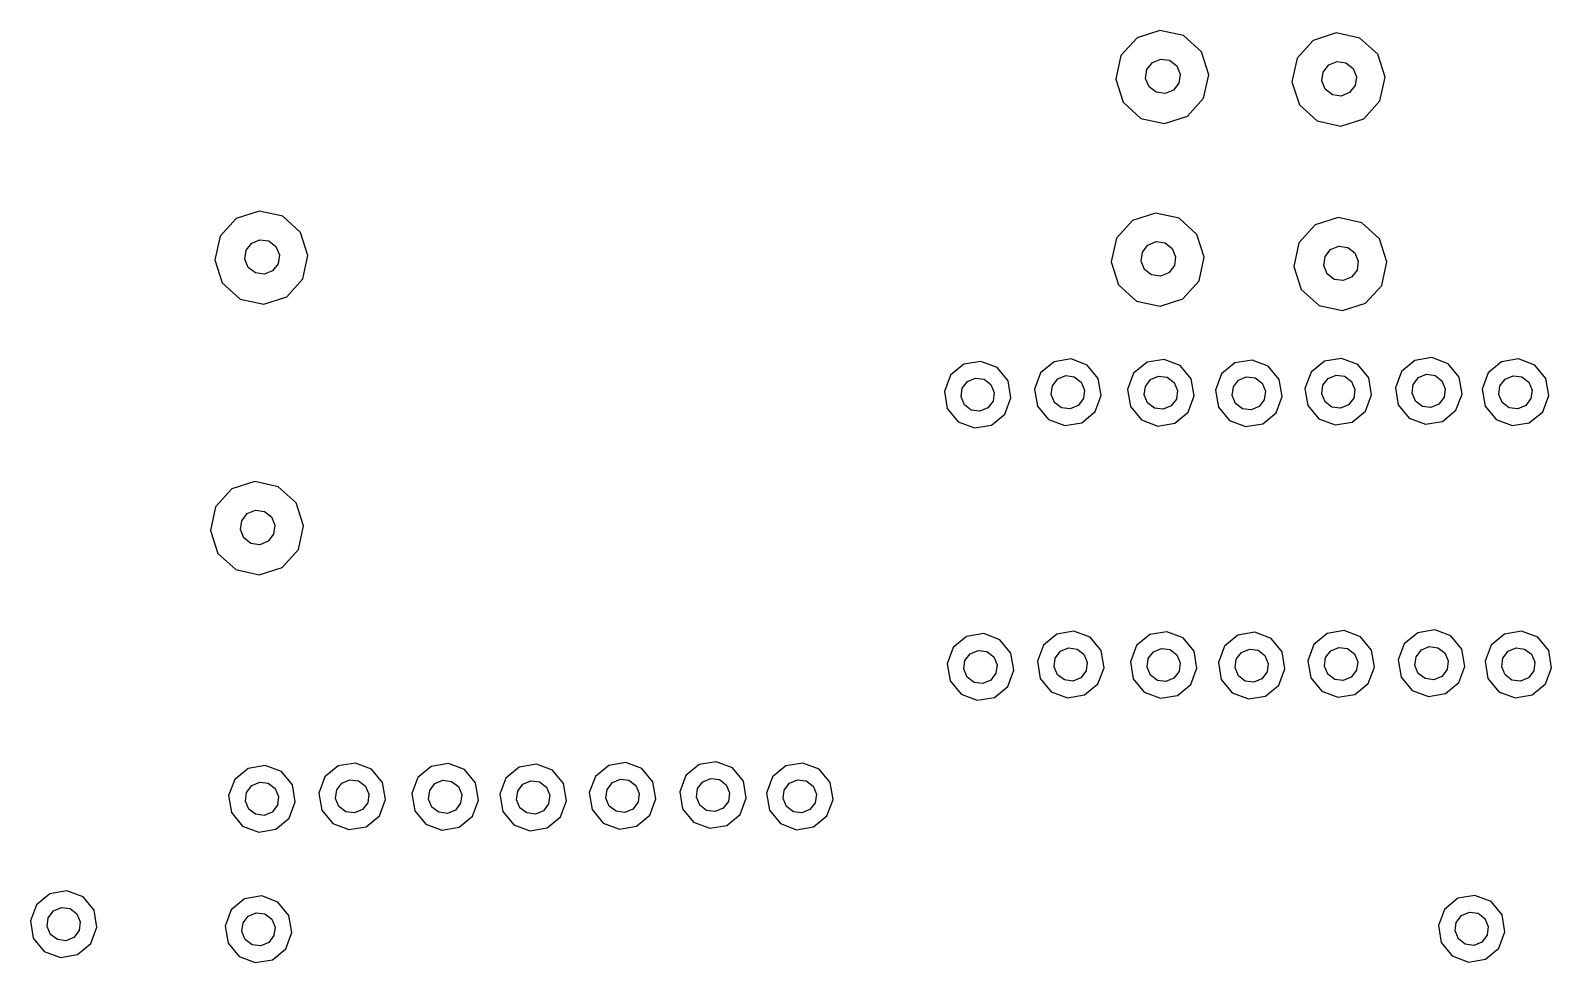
# Model space of a CAD drawing. Extents: x 7 to 220, y 5 to 125.
# Drawn here: x 6.63 to 49.62, y 91.32 to 117.65 of the extents above; entities that cross this region are included whole.
import ezdxf

# ---------------------------------------------------------------- set-up
doc = ezdxf.new("R2010")
doc.units = 0
doc.layers.add('ViasTop', color=7, linetype='CONTINUOUS')

msp = doc.modelspace()

# ---------------------------------------------------------------- linework, layer by layer
at = {"layer": 'ViasTop', "color": 1}
for p, q in [((37.90223, 117.446149), (37.444174, 116.941489)), ((38.551248, 117.654169), (37.90223, 117.446149)), ((39.217324, 117.509811), (38.551248, 117.654169)), ((39.721984, 117.051755), (39.217324, 117.509811)), ((43.534048, 117.582499), (42.88503, 117.374479)), ((44.200124, 117.438141), (43.534048, 117.582499)), ((44.704784, 116.980085), (44.200124, 117.438141)), ((39.930004, 116.402737), (39.721984, 117.051755)), ((42.88503, 117.374479), (42.426974, 116.869819)), ((44.912804, 116.331067), (44.704784, 116.980085)), ((37.444174, 116.941489), (37.299816, 116.275413)), ((38.147072, 116.29865), (38.182092, 116.550037)), ((38.182092, 116.550037), (38.338113, 116.750235)), ((38.338113, 116.750235), (38.57333, 116.845605)), ((38.57333, 116.845605), (38.824717, 116.810585)), ((38.824717, 116.810585), (39.024915, 116.654565)), ((39.024915, 116.654565), (39.120285, 116.419348)), ((42.426974, 116.869819), (42.282616, 116.203743)), ((43.164892, 116.478367), (43.320913, 116.678565)), ((43.320913, 116.678565), (43.55613, 116.773935)), ((43.55613, 116.773935), (43.807517, 116.738915)), ((43.807517, 116.738915), (44.007715, 116.582895)), ((44.007715, 116.582895), (44.103085, 116.347678)), ((37.299816, 116.275413), (37.507836, 115.626395)), ((38.242442, 116.063433), (38.147072, 116.29865)), ((39.085265, 116.167961), (38.929245, 115.967762)), ((39.120285, 116.419348), (39.085265, 116.167961)), ((39.785646, 115.736661), (39.930004, 116.402737)), ((42.282616, 116.203743), (42.490636, 115.554725)), ((43.129872, 116.22698), (43.164892, 116.478367)), ((43.225242, 115.991763), (43.129872, 116.22698)), ((44.068065, 116.096291), (43.912045, 115.896092)), ((44.103085, 116.347678), (44.068065, 116.096291)), ((44.768446, 115.664991), (44.912804, 116.331067)), ((38.442641, 115.907412), (38.242442, 116.063433)), ((38.694028, 115.872392), (38.442641, 115.907412)), ((38.929245, 115.967762), (38.694028, 115.872392)), ((39.32759, 115.232001), (39.785646, 115.736661)), ((43.425441, 115.835742), (43.225242, 115.991763)), ((43.676828, 115.800722), (43.425441, 115.835742)), ((43.912045, 115.896092), (43.676828, 115.800722)), ((44.31039, 115.160331), (44.768446, 115.664991)), ((37.507836, 115.626395), (38.012496, 115.168339)), ((38.678572, 115.023981), (39.32759, 115.232001)), ((42.490636, 115.554725), (42.995296, 115.096669)), ((38.012496, 115.168339), (38.678572, 115.023981)), ((42.995296, 115.096669), (43.661372, 114.952311)), ((43.661372, 114.952311), (44.31039, 115.160331)), ((12.44283, 112.342189), (11.984774, 111.837529)), ((13.091848, 112.550209), (12.44283, 112.342189)), ((13.757924, 112.405851), (13.091848, 112.550209)), ((14.262584, 111.947795), (13.757924, 112.405851)), ((37.77633, 112.287082), (37.318274, 111.782422)), ((38.425348, 112.495102), (37.77633, 112.287082)), ((39.091424, 112.350744), (38.425348, 112.495102)), ((39.596084, 111.892688), (39.091424, 112.350744)), ((43.586948, 112.366968), (42.93793, 112.158948)), ((44.253024, 112.22261), (43.586948, 112.366968)), ((44.757684, 111.764554), (44.253024, 112.22261)), ((11.984774, 111.837529), (11.840416, 111.171453)), ((14.470604, 111.298777), (14.262584, 111.947795)), ((39.804104, 111.24367), (39.596084, 111.892688)), ((42.93793, 112.158948), (42.479874, 111.654288)), ((12.687672, 111.19469), (12.722692, 111.446077)), ((12.722692, 111.446077), (12.878713, 111.646275)), ((12.878713, 111.646275), (13.11393, 111.741645)), ((13.11393, 111.741645), (13.365317, 111.706625)), ((13.365317, 111.706625), (13.565515, 111.550605)), ((13.565515, 111.550605), (13.660885, 111.315388)), ((37.318274, 111.782422), (37.173916, 111.116346)), ((38.021172, 111.139583), (38.056192, 111.39097)), ((38.056192, 111.39097), (38.212213, 111.591168)), ((38.212213, 111.591168), (38.44743, 111.686538)), ((38.44743, 111.686538), (38.698817, 111.651518)), ((38.698817, 111.651518), (38.899015, 111.495498)), ((38.899015, 111.495498), (38.994385, 111.260281)), ((42.479874, 111.654288), (42.335516, 110.988212)), ((43.217792, 111.262836), (43.373813, 111.463034)), ((43.373813, 111.463034), (43.60903, 111.558404)), ((43.60903, 111.558404), (43.860417, 111.523384)), ((43.860417, 111.523384), (44.060615, 111.367364)), ((44.060615, 111.367364), (44.155985, 111.132147)), ((44.965704, 111.115536), (44.757684, 111.764554)), ((11.840416, 111.171453), (12.048436, 110.522435)), ((12.783042, 110.959473), (12.687672, 111.19469)), ((12.983241, 110.803452), (12.783042, 110.959473)), ((13.625865, 111.064001), (13.469845, 110.863802)), ((13.660885, 111.315388), (13.625865, 111.064001)), ((14.326246, 110.632701), (14.470604, 111.298777)), ((37.173916, 111.116346), (37.381936, 110.467328)), ((38.116542, 110.904366), (38.021172, 111.139583)), ((38.959365, 111.008894), (38.803345, 110.808695)), ((38.994385, 111.260281), (38.959365, 111.008894)), ((39.659746, 110.577594), (39.804104, 111.24367)), ((42.335516, 110.988212), (42.543536, 110.339194)), ((43.182772, 111.011449), (43.217792, 111.262836)), ((43.278142, 110.776232), (43.182772, 111.011449)), ((44.155985, 111.132147), (44.120965, 110.88076)), ((44.821346, 110.44946), (44.965704, 111.115536)), ((12.048436, 110.522435), (12.553096, 110.064379)), ((13.234628, 110.768432), (12.983241, 110.803452)), ((13.469845, 110.863802), (13.234628, 110.768432)), ((13.86819, 110.128041), (14.326246, 110.632701)), ((38.316741, 110.748345), (38.116542, 110.904366)), ((38.568128, 110.713325), (38.316741, 110.748345)), ((38.803345, 110.808695), (38.568128, 110.713325)), ((39.20169, 110.072934), (39.659746, 110.577594)), ((43.478341, 110.620211), (43.278142, 110.776232)), ((43.729728, 110.585191), (43.478341, 110.620211)), ((43.964945, 110.680561), (43.729728, 110.585191)), ((44.120965, 110.88076), (43.964945, 110.680561)), ((13.219172, 109.920021), (13.86819, 110.128041)), ((37.381936, 110.467328), (37.886596, 110.009272)), ((38.552672, 109.864914), (39.20169, 110.072934)), ((42.543536, 110.339194), (43.048196, 109.881138)), ((44.36329, 109.9448), (44.821346, 110.44946)), ((12.553096, 110.064379), (13.219172, 109.920021)), ((37.886596, 110.009272), (38.552672, 109.864914)), ((43.048196, 109.881138), (43.714272, 109.73678)), ((43.714272, 109.73678), (44.36329, 109.9448)), ((36.039218, 108.372576), (35.556754, 108.291736)), ((36.497465, 108.201357), (36.039218, 108.372576)), ((38.667618, 108.358476), (38.185154, 108.277636)), ((39.125865, 108.187257), (38.667618, 108.358476)), ((43.681118, 108.388576), (43.198654, 108.307736)), ((44.139365, 108.217357), (43.681118, 108.388576)), ((46.238018, 108.410276), (45.755554, 108.329436)), ((46.696265, 108.239057), (46.238018, 108.410276)), ((48.689718, 108.371876), (48.207254, 108.291036)), ((49.147965, 108.200657), (48.689718, 108.371876)), ((33.005776, 108.222985), (32.628372, 107.911741)), ((33.48824, 108.303825), (33.005776, 108.222985)), ((33.946487, 108.132605), (33.48824, 108.303825)), ((34.257731, 107.755201), (33.946487, 108.132605)), ((35.17935, 107.980492), (35.008131, 107.522245)), ((35.556754, 108.291736), (35.17935, 107.980492)), ((36.808709, 107.823953), (36.497465, 108.201357)), ((37.80775, 107.966392), (37.636531, 107.508145)), ((38.185154, 108.277636), (37.80775, 107.966392)), ((39.437109, 107.809853), (39.125865, 108.187257)), ((40.29435, 107.948992), (40.123131, 107.490745)), ((40.671754, 108.260236), (40.29435, 107.948992)), ((41.154218, 108.341076), (40.671754, 108.260236)), ((41.612465, 108.169857), (41.154218, 108.341076)), ((41.923709, 107.792453), (41.612465, 108.169857)), ((42.82125, 107.996492), (42.650031, 107.538245)), ((43.198654, 108.307736), (42.82125, 107.996492)), ((44.450609, 107.839953), (44.139365, 108.217357)), ((45.37815, 108.018192), (45.206931, 107.559945)), ((45.755554, 108.329436), (45.37815, 108.018192)), ((45.858875, 107.844062), (46.084812, 107.938272)), ((46.084812, 107.938272), (46.327584, 107.906892)), ((47.007509, 107.861653), (46.696265, 108.239057)), ((47.82985, 107.979792), (47.658631, 107.521545)), ((48.207254, 108.291036), (47.82985, 107.979792)), ((49.459209, 107.823253), (49.147965, 108.200657)), ((32.628372, 107.911741), (32.457153, 107.453494)), ((32.929154, 107.300284), (32.960534, 107.543056)), ((32.960534, 107.543056), (33.109097, 107.737611)), ((33.109097, 107.737611), (33.335034, 107.831821)), ((33.335034, 107.831821), (33.577805, 107.800441)), ((33.577805, 107.800441), (33.772361, 107.651878)), ((33.772361, 107.651878), (33.866571, 107.425942)), ((34.338571, 107.272738), (34.257731, 107.755201)), ((35.008131, 107.522245), (35.088971, 107.039782)), ((35.480132, 107.369036), (35.511512, 107.611807)), ((35.511512, 107.611807), (35.660075, 107.806362)), ((35.660075, 107.806362), (35.886012, 107.900572)), ((35.886012, 107.900572), (36.128784, 107.869192)), ((36.128784, 107.869192), (36.323339, 107.720629)), ((36.323339, 107.720629), (36.417549, 107.494692)), ((36.417549, 107.494692), (36.386169, 107.251921)), ((36.889549, 107.341489), (36.808709, 107.823953)), ((37.636531, 107.508145), (37.717371, 107.025682)), ((38.108532, 107.354936), (38.139912, 107.597707)), ((38.139912, 107.597707), (38.288475, 107.792262)), ((38.288475, 107.792262), (38.514412, 107.886472)), ((38.514412, 107.886472), (38.757184, 107.855092)), ((38.757184, 107.855092), (38.951739, 107.706529)), ((38.951739, 107.706529), (39.045949, 107.480592)), ((39.517949, 107.327389), (39.437109, 107.809853)), ((40.123131, 107.490745), (40.203971, 107.008282)), ((40.595132, 107.337536), (40.626512, 107.580307)), ((40.626512, 107.580307), (40.775075, 107.774862)), ((40.775075, 107.774862), (41.001012, 107.869072)), ((41.001012, 107.869072), (41.243784, 107.837692)), ((41.243784, 107.837692), (41.438339, 107.689129)), ((41.438339, 107.689129), (41.532549, 107.463192)), ((42.004549, 107.309989), (41.923709, 107.792453)), ((42.650031, 107.538245), (42.730871, 107.055782)), ((43.122032, 107.385036), (43.153412, 107.627807)), ((43.153412, 107.627807), (43.301975, 107.822362)), ((43.301975, 107.822362), (43.527912, 107.916572)), ((43.527912, 107.916572), (43.770684, 107.885192)), ((43.770684, 107.885192), (43.965239, 107.736629)), ((43.965239, 107.736629), (44.059449, 107.510692)), ((44.059449, 107.510692), (44.028069, 107.267921)), ((44.531449, 107.357489), (44.450609, 107.839953)), ((45.206931, 107.559945), (45.287771, 107.077482)), ((45.678932, 107.406736), (45.710312, 107.649507)), ((45.710312, 107.649507), (45.858875, 107.844062)), ((46.327584, 107.906892), (46.522139, 107.758329)), ((46.522139, 107.758329), (46.616349, 107.532392)), ((46.616349, 107.532392), (46.584969, 107.289621)), ((47.088349, 107.379189), (47.007509, 107.861653)), ((47.658631, 107.521545), (47.739471, 107.039082)), ((48.130632, 107.368336), (48.162012, 107.611107)), ((48.162012, 107.611107), (48.310575, 107.805662)), ((48.310575, 107.805662), (48.536512, 107.899872)), ((48.536512, 107.899872), (48.779284, 107.868492)), ((48.779284, 107.868492), (48.973839, 107.719929)), ((48.973839, 107.719929), (49.068049, 107.493992)), ((49.068049, 107.493992), (49.036669, 107.251221)), ((49.540049, 107.340789), (49.459209, 107.823253)), ((32.457153, 107.453494), (32.537993, 106.97103)), ((33.023364, 107.074347), (32.929154, 107.300284)), ((33.217919, 106.925785), (33.023364, 107.074347)), ((33.835191, 107.18317), (33.686627, 106.988615)), ((33.866571, 107.425942), (33.835191, 107.18317)), ((34.167351, 106.814491), (34.338571, 107.272738)), ((35.574342, 107.143099), (35.480132, 107.369036)), ((35.768897, 106.994536), (35.574342, 107.143099)), ((36.386169, 107.251921), (36.237605, 107.057366)), ((36.718329, 106.883242), (36.889549, 107.341489)), ((38.202742, 107.128999), (38.108532, 107.354936)), ((38.397297, 106.980436), (38.202742, 107.128999)), ((39.014569, 107.237821), (38.866005, 107.043266)), ((39.045949, 107.480592), (39.014569, 107.237821)), ((39.346729, 106.869142), (39.517949, 107.327389)), ((40.689342, 107.111599), (40.595132, 107.337536)), ((40.883897, 106.963036), (40.689342, 107.111599)), ((41.501169, 107.220421), (41.352605, 107.025866)), ((41.532549, 107.463192), (41.501169, 107.220421)), ((41.833329, 106.851742), (42.004549, 107.309989)), ((43.216242, 107.159099), (43.122032, 107.385036)), ((43.410797, 107.010536), (43.216242, 107.159099)), ((43.879505, 107.073366), (43.653569, 106.979156)), ((44.028069, 107.267921), (43.879505, 107.073366)), ((44.360229, 106.899242), (44.531449, 107.357489)), ((45.287771, 107.077482), (45.599015, 106.700078)), ((45.773142, 107.180799), (45.678932, 107.406736)), ((45.967697, 107.032236), (45.773142, 107.180799)), ((46.436405, 107.095066), (46.210469, 107.000856)), ((46.584969, 107.289621), (46.436405, 107.095066)), ((46.917129, 106.920942), (47.088349, 107.379189)), ((48.224842, 107.142399), (48.130632, 107.368336)), ((48.419397, 106.993836), (48.224842, 107.142399)), ((49.036669, 107.251221), (48.888105, 107.056666)), ((49.368829, 106.882542), (49.540049, 107.340789)), ((32.537993, 106.97103), (32.849237, 106.593626)), ((33.46069, 106.894405), (33.217919, 106.925785)), ((33.686627, 106.988615), (33.46069, 106.894405)), ((33.789947, 106.503247), (34.167351, 106.814491)), ((35.088971, 107.039782), (35.400215, 106.662378)), ((35.400215, 106.662378), (35.858462, 106.491158)), ((36.011669, 106.963156), (35.768897, 106.994536)), ((36.237605, 107.057366), (36.011669, 106.963156)), ((36.340925, 106.571998), (36.718329, 106.883242)), ((37.717371, 107.025682), (38.028615, 106.648278)), ((38.028615, 106.648278), (38.486862, 106.477058)), ((38.640069, 106.949056), (38.397297, 106.980436)), ((38.866005, 107.043266), (38.640069, 106.949056)), ((38.969325, 106.557898), (39.346729, 106.869142)), ((40.203971, 107.008282), (40.515215, 106.630878)), ((40.515215, 106.630878), (40.973462, 106.459658)), ((41.126669, 106.931656), (40.883897, 106.963036)), ((41.352605, 107.025866), (41.126669, 106.931656)), ((41.455925, 106.540498), (41.833329, 106.851742)), ((42.730871, 107.055782), (43.042115, 106.678378)), ((43.042115, 106.678378), (43.500362, 106.507158)), ((43.653569, 106.979156), (43.410797, 107.010536)), ((43.982825, 106.587998), (44.360229, 106.899242)), ((45.599015, 106.700078), (46.057262, 106.528858)), ((46.210469, 107.000856), (45.967697, 107.032236)), ((46.539725, 106.609698), (46.917129, 106.920942)), ((47.739471, 107.039082), (48.050715, 106.661678)), ((48.050715, 106.661678), (48.508962, 106.490458)), ((48.662169, 106.962456), (48.419397, 106.993836)), ((48.888105, 107.056666), (48.662169, 106.962456)), ((48.991425, 106.571298), (49.368829, 106.882542)), ((32.849237, 106.593626), (33.307484, 106.422407)), ((33.307484, 106.422407), (33.789947, 106.503247)), ((35.858462, 106.491158), (36.340925, 106.571998)), ((38.486862, 106.477058), (38.969325, 106.557898)), ((40.973462, 106.459658), (41.455925, 106.540498)), ((43.500362, 106.507158), (43.982825, 106.587998)), ((46.057262, 106.528858), (46.539725, 106.609698)), ((48.508962, 106.490458), (48.991425, 106.571298)), ((12.316978, 104.698799), (11.858922, 104.194139)), ((12.965996, 104.906819), (12.316978, 104.698799)), ((13.632072, 104.762461), (12.965996, 104.906819)), ((14.136732, 104.304405), (13.632072, 104.762461)), ((11.858922, 104.194139), (11.714564, 103.528063)), ((12.752861, 104.002885), (12.988078, 104.098255)), ((12.988078, 104.098255), (13.239465, 104.063235)), ((13.239465, 104.063235), (13.439663, 103.907215)), ((14.344752, 103.655387), (14.136732, 104.304405)), ((12.56182, 103.5513), (12.59684, 103.802687)), ((12.59684, 103.802687), (12.752861, 104.002885)), ((13.439663, 103.907215), (13.535033, 103.671998)), ((13.535033, 103.671998), (13.500013, 103.420611)), ((14.200394, 102.989311), (14.344752, 103.655387)), ((11.714564, 103.528063), (11.922584, 102.879045)), ((12.65719, 103.316083), (12.56182, 103.5513)), ((12.857389, 103.160062), (12.65719, 103.316083)), ((13.343993, 103.220412), (13.108776, 103.125042)), ((13.500013, 103.420611), (13.343993, 103.220412)), ((11.922584, 102.879045), (12.427244, 102.420989)), ((13.108776, 103.125042), (12.857389, 103.160062)), ((13.742338, 102.484651), (14.200394, 102.989311)), ((12.427244, 102.420989), (13.09332, 102.276631)), ((13.09332, 102.276631), (13.742338, 102.484651)), ((33.56834, 100.611295), (33.085876, 100.530455)), ((34.026587, 100.440075), (33.56834, 100.611295)), ((36.119318, 100.680026), (35.636854, 100.599186)), ((36.577565, 100.508807), (36.119318, 100.680026)), ((38.747718, 100.665886), (38.265254, 100.585046)), ((39.205965, 100.494667), (38.747718, 100.665886)), ((41.234318, 100.648506), (40.751854, 100.567666)), ((41.692565, 100.477287), (41.234318, 100.648506)), ((43.278754, 100.615156), (42.90135, 100.303912)), ((43.761218, 100.695996), (43.278754, 100.615156)), ((44.219465, 100.524777), (43.761218, 100.695996)), ((45.835654, 100.636866), (45.45825, 100.325622)), ((46.318118, 100.717706), (45.835654, 100.636866)), ((46.776365, 100.546487), (46.318118, 100.717706)), ((48.769818, 100.679356), (48.287354, 100.598516)), ((49.228065, 100.508137), (48.769818, 100.679356)), ((32.708472, 100.219211), (32.537253, 99.760964)), ((33.085876, 100.530455), (32.708472, 100.219211)), ((34.337831, 100.062671), (34.026587, 100.440075)), ((35.25945, 100.287942), (35.088231, 99.829695)), ((35.636854, 100.599186), (35.25945, 100.287942)), ((35.740175, 100.113812), (35.966112, 100.208022)), ((35.966112, 100.208022), (36.208884, 100.176642)), ((36.888809, 100.131403), (36.577565, 100.508807)), ((37.88785, 100.273802), (37.716631, 99.815555)), ((38.265254, 100.585046), (37.88785, 100.273802)), ((38.368575, 100.099672), (38.594512, 100.193882)), ((38.594512, 100.193882), (38.837284, 100.162502)), ((39.517209, 100.117263), (39.205965, 100.494667)), ((40.37445, 100.256422), (40.203231, 99.798175)), ((40.751854, 100.567666), (40.37445, 100.256422)), ((42.003809, 100.099883), (41.692565, 100.477287)), ((42.90135, 100.303912), (42.730131, 99.845665)), ((43.382075, 100.129782), (43.608012, 100.223992)), ((43.608012, 100.223992), (43.850784, 100.192612)), ((43.850784, 100.192612), (44.045339, 100.044049)), ((44.530709, 100.147373), (44.219465, 100.524777)), ((45.45825, 100.325622), (45.287031, 99.867375)), ((45.938975, 100.151492), (46.164912, 100.245702)), ((46.164912, 100.245702), (46.407684, 100.214322)), ((46.407684, 100.214322), (46.602239, 100.065759)), ((47.087609, 100.169083), (46.776365, 100.546487)), ((47.90995, 100.287272), (47.738731, 99.829025)), ((48.287354, 100.598516), (47.90995, 100.287272)), ((48.390675, 100.113142), (48.616612, 100.207352)), ((48.616612, 100.207352), (48.859384, 100.175972)), ((49.539309, 100.130733), (49.228065, 100.508137)), ((32.537253, 99.760964), (32.618093, 99.2785)), ((33.009254, 99.607754), (33.040634, 99.850526)), ((33.040634, 99.850526), (33.189197, 100.045081)), ((33.189197, 100.045081), (33.415134, 100.139291)), ((33.415134, 100.139291), (33.657905, 100.107911)), ((33.657905, 100.107911), (33.852461, 99.959348)), ((33.852461, 99.959348), (33.946671, 99.733412)), ((34.418671, 99.580208), (34.337831, 100.062671)), ((35.088231, 99.829695), (35.169071, 99.347232)), ((35.560232, 99.676486), (35.591612, 99.919257)), ((35.591612, 99.919257), (35.740175, 100.113812)), ((36.208884, 100.176642), (36.403439, 100.028079)), ((36.403439, 100.028079), (36.497649, 99.802142)), ((36.497649, 99.802142), (36.466269, 99.559371)), ((36.969649, 99.648939), (36.888809, 100.131403)), ((37.716631, 99.815555), (37.797471, 99.333092)), ((38.188632, 99.662346), (38.220012, 99.905117)), ((38.220012, 99.905117), (38.368575, 100.099672)), ((38.837284, 100.162502), (39.031839, 100.013939)), ((39.031839, 100.013939), (39.126049, 99.788002)), ((39.126049, 99.788002), (39.094669, 99.545231)), ((39.598049, 99.634799), (39.517209, 100.117263)), ((40.203231, 99.798175), (40.284071, 99.315712)), ((40.675232, 99.644966), (40.706612, 99.887737)), ((40.706612, 99.887737), (40.855175, 100.082292)), ((40.855175, 100.082292), (41.081112, 100.176502)), ((41.081112, 100.176502), (41.323884, 100.145122)), ((41.323884, 100.145122), (41.518439, 99.996559)), ((41.518439, 99.996559), (41.612649, 99.770622)), ((41.612649, 99.770622), (41.581269, 99.527851)), ((42.084649, 99.617419), (42.003809, 100.099883)), ((42.730131, 99.845665), (42.810971, 99.363202)), ((43.202132, 99.692456), (43.233512, 99.935227)), ((43.233512, 99.935227), (43.382075, 100.129782)), ((44.045339, 100.044049), (44.139549, 99.818112)), ((44.139549, 99.818112), (44.108169, 99.575341)), ((44.611549, 99.664909), (44.530709, 100.147373)), ((45.287031, 99.867375), (45.367871, 99.384912)), ((45.759032, 99.714166), (45.790412, 99.956937)), ((45.790412, 99.956937), (45.938975, 100.151492)), ((46.602239, 100.065759), (46.696449, 99.839822)), ((46.696449, 99.839822), (46.665069, 99.597051)), ((47.168449, 99.686619), (47.087609, 100.169083)), ((47.738731, 99.829025), (47.819571, 99.346562)), ((48.210732, 99.675816), (48.242112, 99.918587)), ((48.242112, 99.918587), (48.390675, 100.113142)), ((48.859384, 100.175972), (49.053939, 100.027409)), ((49.053939, 100.027409), (49.148149, 99.801472)), ((49.148149, 99.801472), (49.116769, 99.558701)), ((49.620149, 99.648269), (49.539309, 100.130733)), ((33.103464, 99.381817), (33.009254, 99.607754)), ((33.298019, 99.233255), (33.103464, 99.381817)), ((33.915291, 99.49064), (33.766727, 99.296085)), ((33.946671, 99.733412), (33.915291, 99.49064)), ((34.247451, 99.121961), (34.418671, 99.580208)), ((35.169071, 99.347232), (35.480315, 98.969828)), ((35.654442, 99.450549), (35.560232, 99.676486)), ((35.848997, 99.301986), (35.654442, 99.450549)), ((36.317705, 99.364816), (36.091769, 99.270606)), ((36.466269, 99.559371), (36.317705, 99.364816)), ((36.798429, 99.190692), (36.969649, 99.648939)), ((37.797471, 99.333092), (38.108715, 98.955688)), ((38.282842, 99.436409), (38.188632, 99.662346)), ((38.477397, 99.287846), (38.282842, 99.436409)), ((38.946105, 99.350676), (38.720169, 99.256466)), ((39.094669, 99.545231), (38.946105, 99.350676)), ((39.426829, 99.176552), (39.598049, 99.634799)), ((40.769442, 99.419029), (40.675232, 99.644966)), ((40.963997, 99.270466), (40.769442, 99.419029)), ((41.432705, 99.333296), (41.206769, 99.239086)), ((41.581269, 99.527851), (41.432705, 99.333296)), ((41.913429, 99.159172), (42.084649, 99.617419)), ((42.810971, 99.363202), (43.122215, 98.985798)), ((43.296342, 99.466519), (43.202132, 99.692456)), ((43.490897, 99.317956), (43.296342, 99.466519)), ((43.959605, 99.380786), (43.733669, 99.286576)), ((44.108169, 99.575341), (43.959605, 99.380786)), ((44.440329, 99.206662), (44.611549, 99.664909)), ((45.367871, 99.384912), (45.679115, 99.007508)), ((45.853242, 99.488229), (45.759032, 99.714166)), ((46.047797, 99.339666), (45.853242, 99.488229)), ((46.290569, 99.308286), (46.047797, 99.339666)), ((46.516505, 99.402496), (46.290569, 99.308286)), ((46.665069, 99.597051), (46.516505, 99.402496)), ((46.997229, 99.228372), (47.168449, 99.686619)), ((47.819571, 99.346562), (48.130815, 98.969158)), ((48.304942, 99.449879), (48.210732, 99.675816)), ((48.499497, 99.301316), (48.304942, 99.449879)), ((48.968205, 99.364146), (48.742269, 99.269936)), ((49.116769, 99.558701), (48.968205, 99.364146)), ((49.448929, 99.190022), (49.620149, 99.648269)), ((32.618093, 99.2785), (32.929337, 98.901096)), ((32.929337, 98.901096), (33.387584, 98.729877)), ((33.54079, 99.201875), (33.298019, 99.233255)), ((33.766727, 99.296085), (33.54079, 99.201875)), ((33.870047, 98.810717), (34.247451, 99.121961)), ((35.480315, 98.969828), (35.938562, 98.798608)), ((36.091769, 99.270606), (35.848997, 99.301986)), ((36.421025, 98.879448), (36.798429, 99.190692)), ((38.108715, 98.955688), (38.566962, 98.784468)), ((38.720169, 99.256466), (38.477397, 99.287846)), ((39.049425, 98.865308), (39.426829, 99.176552)), ((40.284071, 99.315712), (40.595315, 98.938308)), ((40.595315, 98.938308), (41.053562, 98.767088)), ((41.206769, 99.239086), (40.963997, 99.270466)), ((41.536025, 98.847928), (41.913429, 99.159172)), ((43.122215, 98.985798), (43.580462, 98.814578)), ((43.733669, 99.286576), (43.490897, 99.317956)), ((43.580462, 98.814578), (44.062925, 98.895418)), ((44.062925, 98.895418), (44.440329, 99.206662)), ((45.679115, 99.007508), (46.137362, 98.836288)), ((46.137362, 98.836288), (46.619825, 98.917128)), ((46.619825, 98.917128), (46.997229, 99.228372)), ((48.130815, 98.969158), (48.589062, 98.797938)), ((48.742269, 99.269936), (48.499497, 99.301316)), ((49.071525, 98.878778), (49.448929, 99.190022)), ((33.387584, 98.729877), (33.870047, 98.810717)), ((35.938562, 98.798608), (36.421025, 98.879448)), ((38.566962, 98.784468), (39.049425, 98.865308)), ((41.053562, 98.767088), (41.536025, 98.847928)), ((48.589062, 98.797938), (49.071525, 98.878778)), ((12.776776, 96.805185), (12.399372, 96.493941)), ((13.25924, 96.886025), (12.776776, 96.805185)), ((13.717487, 96.714805), (13.25924, 96.886025)), ((15.327754, 96.873917), (14.95035, 96.562673)), ((15.810218, 96.954757), (15.327754, 96.873917)), ((16.268465, 96.783538), (15.810218, 96.954757)), ((16.579709, 96.406134), (16.268465, 96.783538)), ((17.956184, 96.859775), (17.57878, 96.548531)), ((18.438648, 96.940615), (17.956184, 96.859775)), ((18.896895, 96.769396), (18.438648, 96.940615)), ((19.208139, 96.391992), (18.896895, 96.769396)), ((20.442814, 96.842395), (20.06541, 96.531151)), ((20.925278, 96.923235), (20.442814, 96.842395)), ((21.383525, 96.752016), (20.925278, 96.923235)), ((21.694769, 96.374612), (21.383525, 96.752016)), ((22.969754, 96.889887), (22.59235, 96.578643)), ((23.452218, 96.970727), (22.969754, 96.889887)), ((23.910465, 96.799508), (23.452218, 96.970727)), ((24.221709, 96.422104), (23.910465, 96.799508)), ((25.526554, 96.911596), (25.14915, 96.600352)), ((26.009018, 96.992436), (25.526554, 96.911596)), ((26.467265, 96.821217), (26.009018, 96.992436)), ((26.778509, 96.443813), (26.467265, 96.821217)), ((27.978354, 96.873249), (27.60095, 96.562005)), ((28.460818, 96.954089), (27.978354, 96.873249)), ((28.919065, 96.78287), (28.460818, 96.954089)), ((29.230309, 96.405466), (28.919065, 96.78287)), ((12.399372, 96.493941), (12.228153, 96.035694)), ((12.731534, 96.125256), (12.880097, 96.319811)), ((12.880097, 96.319811), (13.106034, 96.414021)), ((13.106034, 96.414021), (13.348805, 96.382641)), ((13.348805, 96.382641), (13.543361, 96.234078)), ((14.028731, 96.337401), (13.717487, 96.714805)), ((14.109571, 95.854938), (14.028731, 96.337401)), ((14.95035, 96.562673), (14.779131, 96.104426)), ((15.282512, 96.193988), (15.431075, 96.388543)), ((15.431075, 96.388543), (15.657012, 96.482753)), ((15.657012, 96.482753), (15.899784, 96.451373)), ((15.899784, 96.451373), (16.094339, 96.30281)), ((16.660549, 95.92367), (16.579709, 96.406134)), ((17.57878, 96.548531), (17.407561, 96.090284)), ((17.910942, 96.179846), (18.059505, 96.374401)), ((18.059505, 96.374401), (18.285442, 96.468611)), ((18.285442, 96.468611), (18.528214, 96.437231)), ((18.528214, 96.437231), (18.722769, 96.288668)), ((19.288979, 95.909528), (19.208139, 96.391992)), ((20.06541, 96.531151), (19.894191, 96.072904)), ((20.397572, 96.162466), (20.546135, 96.357021)), ((20.546135, 96.357021), (20.772072, 96.451231)), ((20.772072, 96.451231), (21.014844, 96.419851)), ((21.014844, 96.419851), (21.209399, 96.271288)), ((21.775609, 95.892148), (21.694769, 96.374612)), ((22.59235, 96.578643), (22.421131, 96.120396)), ((22.924512, 96.209958), (23.073075, 96.404513)), ((23.073075, 96.404513), (23.299012, 96.498723)), ((23.299012, 96.498723), (23.541784, 96.467343)), ((23.541784, 96.467343), (23.736339, 96.31878)), ((23.736339, 96.31878), (23.830549, 96.092843)), ((24.302549, 95.93964), (24.221709, 96.422104)), ((25.14915, 96.600352), (24.977931, 96.142105)), ((25.481312, 96.231667), (25.629875, 96.426222)), ((25.629875, 96.426222), (25.855812, 96.520432)), ((25.855812, 96.520432), (26.098584, 96.489052)), ((26.098584, 96.489052), (26.293139, 96.340489)), ((26.293139, 96.340489), (26.387349, 96.114552)), ((26.859349, 95.961349), (26.778509, 96.443813)), ((27.60095, 96.562005), (27.429731, 96.103758)), ((27.933112, 96.19332), (28.081675, 96.387875)), ((28.081675, 96.387875), (28.307612, 96.482085)), ((28.307612, 96.482085), (28.550384, 96.450705)), ((28.550384, 96.450705), (28.744939, 96.302142)), ((29.311149, 95.923002), (29.230309, 96.405466)), ((12.228153, 96.035694), (12.308993, 95.55323)), ((12.700154, 95.882484), (12.731534, 96.125256)), ((12.794364, 95.656547), (12.700154, 95.882484)), ((13.543361, 96.234078), (13.637571, 96.008142)), ((13.637571, 96.008142), (13.606191, 95.76537)), ((14.779131, 96.104426), (14.859971, 95.621963)), ((15.251132, 95.951217), (15.282512, 96.193988)), ((15.345342, 95.72528), (15.251132, 95.951217)), ((16.094339, 96.30281), (16.188549, 96.076873)), ((16.188549, 96.076873), (16.157169, 95.834102)), ((16.489329, 95.465423), (16.660549, 95.92367)), ((17.407561, 96.090284), (17.488401, 95.607821)), ((17.879562, 95.937075), (17.910942, 96.179846)), ((17.973772, 95.711138), (17.879562, 95.937075)), ((18.722769, 96.288668), (18.816979, 96.062731)), ((18.816979, 96.062731), (18.785599, 95.81996)), ((19.117759, 95.451281), (19.288979, 95.909528)), ((19.894191, 96.072904), (19.975031, 95.590441)), ((20.366192, 95.919695), (20.397572, 96.162466)), ((20.460402, 95.693758), (20.366192, 95.919695)), ((21.209399, 96.271288), (21.303609, 96.045351)), ((21.303609, 96.045351), (21.272229, 95.80258)), ((21.604389, 95.433901), (21.775609, 95.892148)), ((22.421131, 96.120396), (22.501971, 95.637933)), ((22.893132, 95.967187), (22.924512, 96.209958)), ((22.987342, 95.74125), (22.893132, 95.967187)), ((23.830549, 96.092843), (23.799169, 95.850072)), ((24.131329, 95.481393), (24.302549, 95.93964)), ((24.977931, 96.142105), (25.058771, 95.659642)), ((25.449932, 95.988896), (25.481312, 96.231667)), ((25.544142, 95.762959), (25.449932, 95.988896)), ((26.387349, 96.114552), (26.355969, 95.871781)), ((26.688129, 95.503102), (26.859349, 95.961349)), ((27.429731, 96.103758), (27.510571, 95.621295)), ((27.901732, 95.950549), (27.933112, 96.19332)), ((27.995942, 95.724612), (27.901732, 95.950549)), ((28.744939, 96.302142), (28.839149, 96.076205)), ((28.839149, 96.076205), (28.807769, 95.833434)), ((29.139929, 95.464755), (29.311149, 95.923002)), ((12.308993, 95.55323), (12.620237, 95.175826)), ((12.988919, 95.507985), (12.794364, 95.656547)), ((13.23169, 95.476605), (12.988919, 95.507985)), ((13.457627, 95.570815), (13.23169, 95.476605)), ((13.606191, 95.76537), (13.457627, 95.570815)), ((13.938351, 95.396691), (14.109571, 95.854938)), ((14.859971, 95.621963), (15.171215, 95.244559)), ((15.539897, 95.576717), (15.345342, 95.72528)), ((15.782669, 95.545337), (15.539897, 95.576717)), ((16.008605, 95.639547), (15.782669, 95.545337)), ((16.157169, 95.834102), (16.008605, 95.639547)), ((16.111925, 95.154179), (16.489329, 95.465423)), ((17.488401, 95.607821), (17.799645, 95.230417)), ((18.168327, 95.562575), (17.973772, 95.711138)), ((18.411099, 95.531195), (18.168327, 95.562575)), ((18.637035, 95.625405), (18.411099, 95.531195)), ((18.785599, 95.81996), (18.637035, 95.625405)), ((18.740355, 95.140037), (19.117759, 95.451281)), ((19.975031, 95.590441), (20.286275, 95.213037)), ((20.654957, 95.545195), (20.460402, 95.693758)), ((20.897729, 95.513815), (20.654957, 95.545195)), ((21.123665, 95.608025), (20.897729, 95.513815)), ((21.272229, 95.80258), (21.123665, 95.608025)), ((22.501971, 95.637933), (22.813215, 95.260529)), ((23.181897, 95.592687), (22.987342, 95.74125)), ((23.424669, 95.561307), (23.181897, 95.592687)), ((23.650605, 95.655517), (23.424669, 95.561307)), ((23.799169, 95.850072), (23.650605, 95.655517)), ((23.753925, 95.170149), (24.131329, 95.481393)), ((25.058771, 95.659642), (25.370015, 95.282238)), ((25.738697, 95.614396), (25.544142, 95.762959)), ((25.981469, 95.583016), (25.738697, 95.614396)), ((26.207405, 95.677226), (25.981469, 95.583016)), ((26.355969, 95.871781), (26.207405, 95.677226)), ((26.310725, 95.191858), (26.688129, 95.503102)), ((27.510571, 95.621295), (27.821815, 95.243891)), ((28.190497, 95.576049), (27.995942, 95.724612)), ((28.433269, 95.544669), (28.190497, 95.576049)), ((28.659205, 95.638879), (28.433269, 95.544669)), ((28.807769, 95.833434), (28.659205, 95.638879)), ((28.762525, 95.153511), (29.139929, 95.464755)), ((12.620237, 95.175826), (13.078484, 95.004607)), ((13.078484, 95.004607), (13.560947, 95.085447)), ((13.560947, 95.085447), (13.938351, 95.396691)), ((15.171215, 95.244559), (15.629462, 95.073339)), ((15.629462, 95.073339), (16.111925, 95.154179)), ((17.799645, 95.230417), (18.257892, 95.059197)), ((18.257892, 95.059197), (18.740355, 95.140037)), ((20.286275, 95.213037), (20.744522, 95.041817)), ((20.744522, 95.041817), (21.226985, 95.122657)), ((21.226985, 95.122657), (21.604389, 95.433901)), ((22.813215, 95.260529), (23.271462, 95.089309)), ((23.271462, 95.089309), (23.753925, 95.170149)), ((25.370015, 95.282238), (25.828262, 95.111018)), ((25.828262, 95.111018), (26.310725, 95.191858)), ((27.821815, 95.243891), (28.280062, 95.072671)), ((28.280062, 95.072671), (28.762525, 95.153511)), ((7.6561, 93.344535), (7.173636, 93.263695)), ((8.114347, 93.173315), (7.6561, 93.344535)), ((6.796232, 92.952451), (6.625013, 92.494204)), ((7.173636, 93.263695), (6.796232, 92.952451)), ((7.276957, 92.778321), (7.502894, 92.872531)), ((7.502894, 92.872531), (7.745665, 92.841151)), ((8.425591, 92.795911), (8.114347, 93.173315)), ((12.68016, 93.118475), (12.302756, 92.807231)), ((13.162624, 93.199315), (12.68016, 93.118475)), ((13.620871, 93.028095), (13.162624, 93.199315)), ((13.932115, 92.650691), (13.620871, 93.028095)), ((46.968554, 93.132966), (46.59115, 92.821722)), ((47.451018, 93.213806), (46.968554, 93.132966)), ((47.909265, 93.042587), (47.451018, 93.213806)), ((48.220509, 92.665183), (47.909265, 93.042587)), ((6.625013, 92.494204), (6.705853, 92.01174)), ((7.097014, 92.340994), (7.128394, 92.583766)), ((7.128394, 92.583766), (7.276957, 92.778321)), ((7.745665, 92.841151), (7.940221, 92.692588)), ((7.940221, 92.692588), (8.034431, 92.466652)), ((8.034431, 92.466652), (8.003051, 92.22388)), ((8.506431, 92.313448), (8.425591, 92.795911)), ((12.302756, 92.807231), (12.131537, 92.348984)), ((12.634918, 92.438546), (12.783481, 92.633101)), ((12.783481, 92.633101), (13.009418, 92.727311)), ((13.009418, 92.727311), (13.252189, 92.695931)), ((13.252189, 92.695931), (13.446745, 92.547368)), ((13.446745, 92.547368), (13.540955, 92.321432)), ((14.012955, 92.168228), (13.932115, 92.650691)), ((46.59115, 92.821722), (46.419931, 92.363475)), ((46.891932, 92.210266), (46.923312, 92.453037)), ((46.923312, 92.453037), (47.071875, 92.647592)), ((47.071875, 92.647592), (47.297812, 92.741802)), ((47.297812, 92.741802), (47.540584, 92.710422)), ((47.540584, 92.710422), (47.735139, 92.561859)), ((47.735139, 92.561859), (47.829349, 92.335922)), ((48.301349, 92.182719), (48.220509, 92.665183)), ((6.705853, 92.01174), (7.017097, 91.634336)), ((7.191224, 92.115057), (7.097014, 92.340994)), ((7.385779, 91.966495), (7.191224, 92.115057)), ((7.854487, 92.029325), (7.62855, 91.935115)), ((8.003051, 92.22388), (7.854487, 92.029325)), ((8.335211, 91.855201), (8.506431, 92.313448)), ((12.131537, 92.348984), (12.212377, 91.86652)), ((12.603538, 92.195774), (12.634918, 92.438546)), ((12.697748, 91.969837), (12.603538, 92.195774)), ((13.509575, 92.07866), (13.361011, 91.884105)), ((13.540955, 92.321432), (13.509575, 92.07866)), ((13.841735, 91.709981), (14.012955, 92.168228)), ((46.419931, 92.363475), (46.500771, 91.881012)), ((46.986142, 91.984329), (46.891932, 92.210266)), ((47.797969, 92.093151), (47.649405, 91.898596)), ((47.829349, 92.335922), (47.797969, 92.093151)), ((48.130129, 91.724472), (48.301349, 92.182719)), ((7.017097, 91.634336), (7.475344, 91.463117)), ((7.62855, 91.935115), (7.385779, 91.966495)), ((7.957807, 91.543957), (8.335211, 91.855201)), ((12.212377, 91.86652), (12.523621, 91.489116)), ((12.892303, 91.821275), (12.697748, 91.969837)), ((13.135074, 91.789895), (12.892303, 91.821275)), ((13.361011, 91.884105), (13.135074, 91.789895)), ((13.464331, 91.398737), (13.841735, 91.709981)), ((46.500771, 91.881012), (46.812015, 91.503608)), ((47.180697, 91.835766), (46.986142, 91.984329)), ((47.423469, 91.804386), (47.180697, 91.835766)), ((47.649405, 91.898596), (47.423469, 91.804386)), ((47.752725, 91.413228), (48.130129, 91.724472)), ((7.475344, 91.463117), (7.957807, 91.543957)), ((12.523621, 91.489116), (12.981868, 91.317897)), ((12.981868, 91.317897), (13.464331, 91.398737)), ((46.812015, 91.503608), (47.270262, 91.332388)), ((47.270262, 91.332388), (47.752725, 91.413228))]:
    msp.add_line(p, q, dxfattribs=at)

doc.saveas('drawing.dxf')
